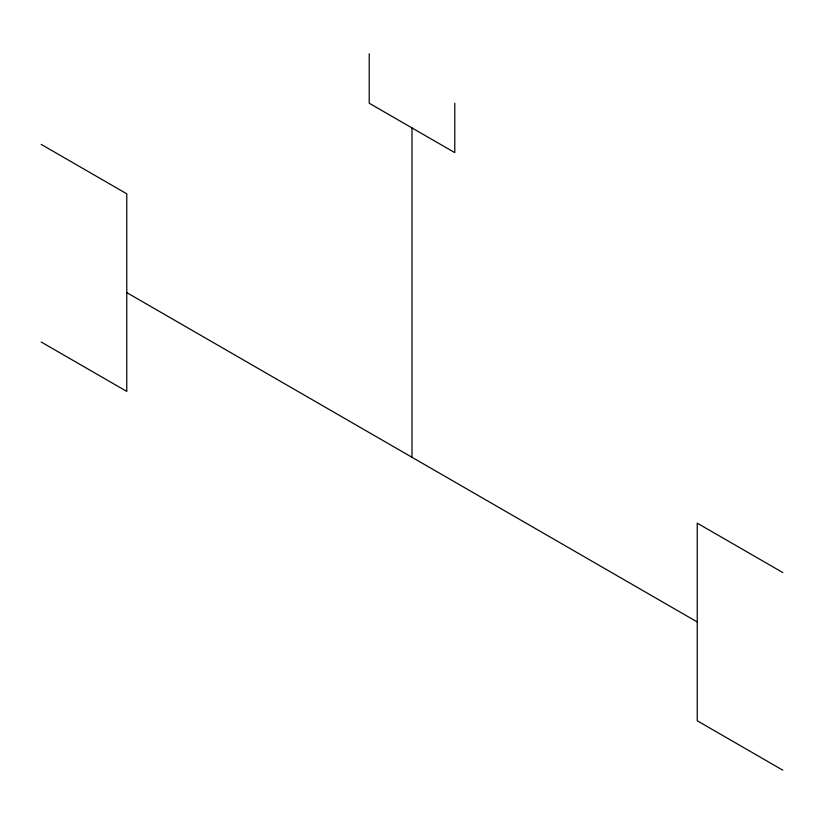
<?xml version="1.0" encoding="UTF-8"?>
<svg xmlns="http://www.w3.org/2000/svg" width="824" height="824" viewBox="0 0 824 824"><rect width="100%" height="100%" fill="white"/><g stroke="black" fill="none" stroke-linecap="round" stroke-linejoin="round"><path stroke-width="1.24" d="M41.2 144.396L126.772 193.805L126.772 391.41L41.2 342.012M782.8 572.556L697.228 523.158L697.228 720.773L782.8 770.172M126.772 292.613L697.228 621.966M454.786 103.227L454.786 152.636L369.214 103.227L369.214 53.828M412 127.926L412 457.289"/></g></svg>
